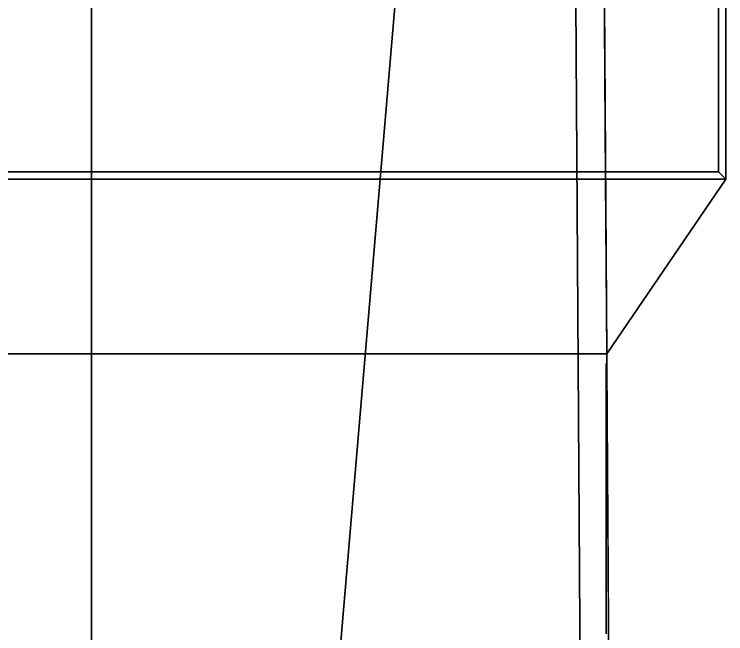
# Model space of a CAD drawing. Header units: millimetres. Extents: x -5 to 5, y -40 to 92.
# Drawn here: x 2.067 to 5.04, y -8.92 to -6.331 of the extents above; entities that cross this region are included whole.
import ezdxf

# ---------------------------------------------------------------- set-up
doc = ezdxf.new("R2010")
doc.units = ezdxf.units.MM
doc.layers.add('railings', color=6, linetype='Continuous')

msp = doc.modelspace()

# ---------------------------------------------------------------- linework, layer by layer
for points in [[(-2.39, -21.2, -3.26), (-2.39, 12.2, -3.11), (2.39, 12.2, -3.11), (2.39, -21.2, -3.26)], [(4.36, 1.97), (2.39, -21.2, -3.26), (2.39, 12.2, -3.11)], [(4.44, -10.4), (2.39, -21.2, -3.26), (4.36, 1.97)], [(4.56, -10.4, 2.47), (4.44, -10.4), (4.36, 1.97), (4.48, 1.97, 2.47)], [(4.5429, -7.75, 2.47), (4.5115, -2.9, 2.47), (4.5115, -2.99, 4.05), (4.5429, -7.75, 4.4)], [(4.5429, -7.75, 4.48), (4.5115, -2.99, 4.48), (-4.5115, -2.99, 4.48), (-4.5429, -7.75, 4.48)], [(4.5429, -7.75, 4.4), (4.5115, -2.99, 4.05), (4.5115, -2.99, 4.4), (4.5429, -7.75, 4.4)], [(5.04, -7.02, 4.48), (5.04, -3.54, 4.48), (4.5151, -3.54, 4.48), (4.5381, -7.02, 4.48)], [(4.5381, -7.02, 4.4), (4.5151, -3.54, 4.4), (5.04, -3.54, 4.4), (5.04, -7.02, 4.4)], [(5.04, -3.54, 4.4), (5.04, -3.54, 4.48), (5.04, -7.02, 4.48), (5.04, -7.02, 4.4)], [(5.01, -6.99, 4.99), (5.04, -7.02, 4.99), (5.04, -3.67, 4.99), (5.01, -3.7, 4.99)], [(5.04, -3.67, 4.48), (5.04, -3.67, 4.99), (5.04, -7.02, 4.99), (5.04, -7.02, 4.48)], [(5.01, -6.99, 4.48), (5.01, -6.99, 4.99), (5.01, -3.7, 4.99), (5.01, -3.7, 4.48)], [(5.04, -7.02, 4.99), (5.01, -6.99, 4.99), (1.57, -6.99, 4.99), (1.54, -7.02, 4.99)], [(1.57, -6.99, 4.48), (1.57, -6.99, 4.99), (5.01, -6.99, 4.99), (5.01, -6.99, 4.48)], [(5.04, -7.02, 4.48), (5.04, -7.02, 4.99), (1.54, -7.02, 4.99), (1.54, -7.02, 4.48)], [(4.5429, -7.75, 4.4), (4.5381, -7.02, 4.4), (5.04, -7.02, 4.4), (4.5429, -7.75, 4.4)], [(4.5429, -7.75, 4.48), (5.04, -7.02, 4.48), (4.5381, -7.02, 4.48), (4.5429, -7.75, 4.48)], [(5.04, -7.02, 4.4), (5.04, -7.02, 4.48), (4.5429, -7.75, 4.48), (4.5429, -7.75, 4.4)], [(-4.5429, -7.75, 2.47), (-4.56, -10.4, 2.47), (4.56, -10.4, 2.47), (4.5429, -7.75, 2.47)], [(-4.5429, -7.75, 4.4), (-4.5429, -7.75, 2.47), (4.5429, -7.75, 2.47), (4.5429, -7.75, 4.4)], [(4.5429, -7.75, 4.4), (4.5429, -7.75, 4.48), (-4.5429, -7.75, 4.48), (-4.5429, -7.75, 4.4)]]:
    msp.add_3dface(points)
at = {"layer": 'railings'}
for points in [[(4.54, -7.79, 3.14), (4.54, -7.79, 3.18), (4.54, -8.92, 3.18), (4.54, -8.92, 3.14)], [(4.54, -8.92, 3.14), (4.54, -8.92, 3.18), (4.54, -7.79, 3.18), (4.54, -7.79, 3.14)], [(4.54, -8.92, 2.75), (4.54, -8.92, 2.79), (4.54, -7.79, 2.79), (4.54, -7.79, 2.75)], [(4.54, -7.79, 2.75), (4.54, -7.79, 2.79), (4.54, -8.92, 2.79), (4.54, -8.92, 2.75)]]:
    msp.add_3dface(points, dxfattribs=at)

doc.saveas('drawing.dxf')
